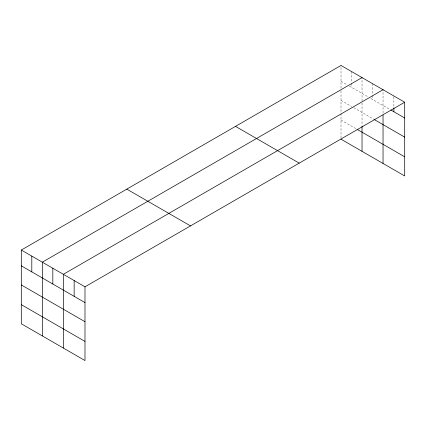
<?xml version="1.0" encoding="UTF-8"?>
<svg xmlns="http://www.w3.org/2000/svg" width="426" height="426" viewBox="0 0 426 426"><rect width="100%" height="100%" fill="white"/><g stroke="black" fill="none" stroke-linecap="round" stroke-linejoin="round"><path stroke-width="0.32" stroke-dasharray="2.13 1.6" d="M341.013 88.246L341.013 65.455M362.031 101.015L362.031 77.591M383.043 113.151L383.043 89.726M341.013 81.233L347.094 84.747M349.309 86.02L368.112 96.878M370.876 98.475L390.456 109.78M341.013 100.36L351.519 106.425M353.734 107.703L373.645 119.2M341.013 120.063L356.498 129.003M393.874 96.633L393.874 107.81M372.537 83.661L372.537 94.833M372.537 95.488L372.537 99.434M362.031 102.932L362.031 125.627M351.519 71.525L351.519 82.697M351.519 83.358L351.519 87.298M341.013 90.797L341.013 112.837M341.013 113.497L341.013 137.912"/><path stroke-width="0.64" d="M404.7 102.229L84.987 286.81L84.987 360.545L21.3 323.771L21.3 250.041L341.013 65.455L404.7 102.229L404.7 175.959L341.013 139.19M362.031 77.591L42.318 262.176L42.318 335.906M383.043 89.726L63.336 274.312L63.336 348.042M391.025 110.105L404.7 118.002M374.198 119.52L404.7 137.129M357.052 129.323L404.7 156.832M235.509 126.368L299.196 163.142M126.804 189.128L190.491 225.897M21.3 250.041L84.987 286.81M21.3 265.819L84.987 302.588M21.3 284.941L84.987 321.71M21.3 304.649L84.987 341.418M393.874 107.81L393.874 111.75M383.043 115.063L383.043 163.456M362.031 126.288L362.031 151.321M74.161 280.558L74.161 296.336M52.824 268.242L52.824 284.02M31.806 256.106L31.806 271.884"/></g></svg>
